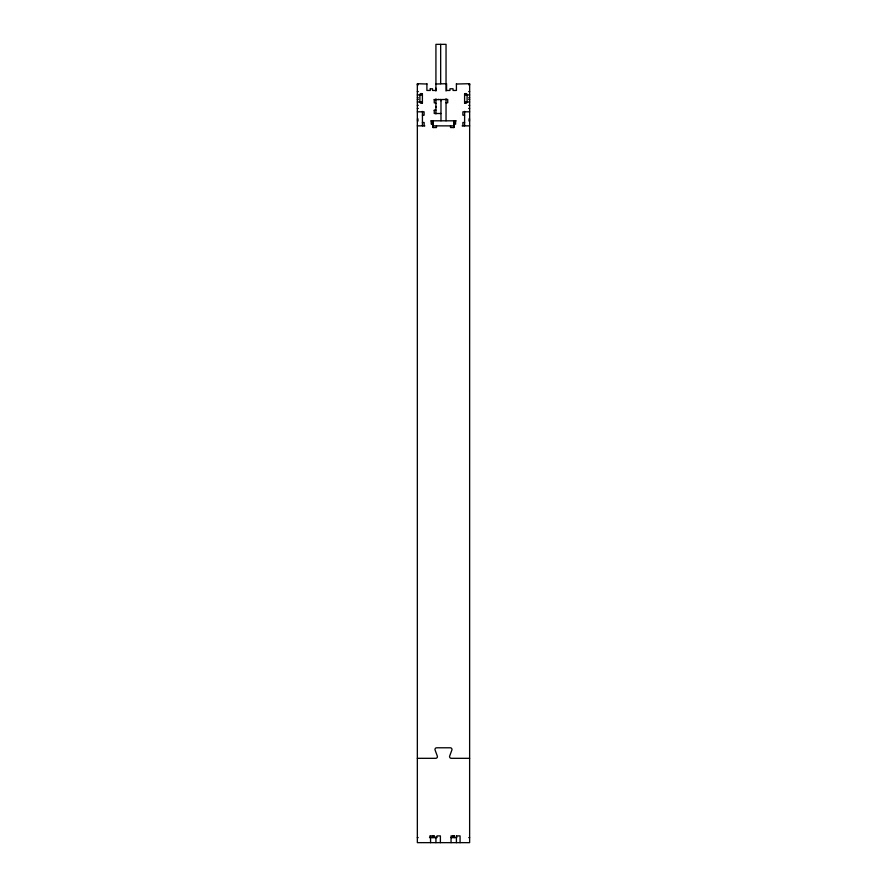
<?xml version="1.0" encoding="UTF-8"?>
<svg xmlns="http://www.w3.org/2000/svg" width="887" height="887" viewBox="0 0 887 887"><rect width="100%" height="100%" fill="white"/><g stroke="black" fill="none" stroke-linecap="round" stroke-linejoin="round"><path stroke-width="1.33" d="M426.902 84.021L417.345 83.7L417.345 842.65L469.633 842.65L469.655 83.7L456.417 84.021M430.273 88.866L432.546 88.767L432.546 90.452L435.927 90.452L435.927 44.35L446.039 44.35L446.039 91.006M436.471 125.865L436.471 127.551L433.1 127.551L433.1 120.809L433.1 124.601M434.242 110.332L435.927 110.121M434.242 99.654L447.724 99.444L447.724 102.814L446.039 102.814M435.927 107.349L435.927 106.473M435.927 103.269L434.242 102.814L434.242 99.444M435.927 98.812L435.927 113.924M435.927 91.017L435.927 89.886M435.927 89.321L435.927 88.201M435.927 84.021L446.582 83.7L446.582 90.452L449.953 90.452L449.953 88.767L453.046 88.767L453.046 90.452L456.417 90.452L456.417 83.7M440.983 100.774L440.662 99.444M450.529 125.865L450.529 127.551L453.9 127.551L453.9 120.809L453.9 124.601M440.662 44.35L440.662 83.7M438.134 99.444L438.766 99.444M417.345 84.187L418.298 84.187M468.702 84.187L469.655 84.187M417.345 84.83L418.298 84.83M468.702 84.83L469.655 84.83M417.345 91.572L418.298 91.572M468.702 91.572L469.655 91.572M417.345 94.942L418.298 94.942M419.085 94.942L422.4 94.942M464.6 94.942L467.915 94.942M468.702 94.942L469.655 94.942M417.345 97.758L418.298 97.758M468.702 97.758L469.655 97.758M417.345 99.444L418.298 99.444M468.702 99.444L469.655 99.444M417.345 101.972L418.298 101.972M419.085 101.972L422.4 101.972A1.264 1.264 0 0 1 421.137 103.236A1.264 1.264 0 0 1 419.873 101.972L419.873 94.743A1.209 1.209 0 0 1 422.334 94.754M467.915 101.972L464.6 101.972A1.264 1.264 0 0 0 465.83 103.236A1.264 1.264 0 0 0 467.094 101.972L467.094 94.743A1.209 1.209 0 0 0 464.644 94.754M468.702 101.972L469.655 101.972M417.345 105.342L418.298 105.342M468.702 105.342L469.655 105.342M417.345 108.436L418.298 108.436M468.702 108.436L469.655 108.436M417.345 111.817L424.097 111.817L424.097 115.188L422.4 115.188M469.655 111.817L462.881 111.817L462.881 115.188L464.566 115.188M440.983 113.503L434.242 113.503L434.242 110.121M417.345 119.124L418.298 119.124M468.702 119.124L469.655 119.124M417.345 120.809L418.298 120.809M430.849 120.809L456.151 120.809M468.702 120.809L469.655 120.809M422.4 122.495L424.141 122.495L424.141 125.865M464.622 122.495L462.881 122.495L462.936 125.865M431.437 124.18L431.437 120.809L431.415 124.18L433.122 124.18M453.9 124.18L455.608 124.18L455.585 120.809M417.345 125.865L424.851 125.865M433.1 125.865L453.9 125.865M462.149 125.865L469.655 125.865M417.345 758.318L435.728 758.318A1.685 1.685 0 0 0 437.313 756.057L435.051 749.947A1.685 1.685 0 0 1 436.67 747.785L450.308 747.785A1.685 1.685 0 0 1 451.915 749.947L449.665 756.057A1.685 1.685 0 0 0 451.25 758.318L469.633 758.318M429.851 835.909L430.273 837.594M434.242 835.909L430.561 835.909L430.561 842.65M454.521 835.909L451.051 835.909L451.051 842.65M417.345 837.594L418.187 837.594M429.485 837.594L437.025 837.594L437.025 835.909L440.395 835.909L440.395 842.65M451.117 837.594L456.694 837.594L456.694 835.909L460.076 835.909L460.076 842.65M468.791 837.594L469.633 837.594M464.6 93.678L464.6 103.236M464.622 111.407L464.6 125.865M456.417 835.909L456.417 842.65M454.421 835.909L454.421 837.594M453.9 125.3L453.9 127.551M453.046 835.909L453.046 837.594M446.039 98.812L446.039 120.809M440.983 100.32L440.983 120.809M435.927 836.851L435.927 842.65M433.931 835.909L433.931 837.594M433.1 125.3L433.1 127.551M432.546 835.909L432.546 837.594M430.273 88.767L430.273 90.452L426.902 90.452L426.902 83.7M422.4 93.678L422.4 103.236M422.456 111.407L422.423 125.865"/></g></svg>
